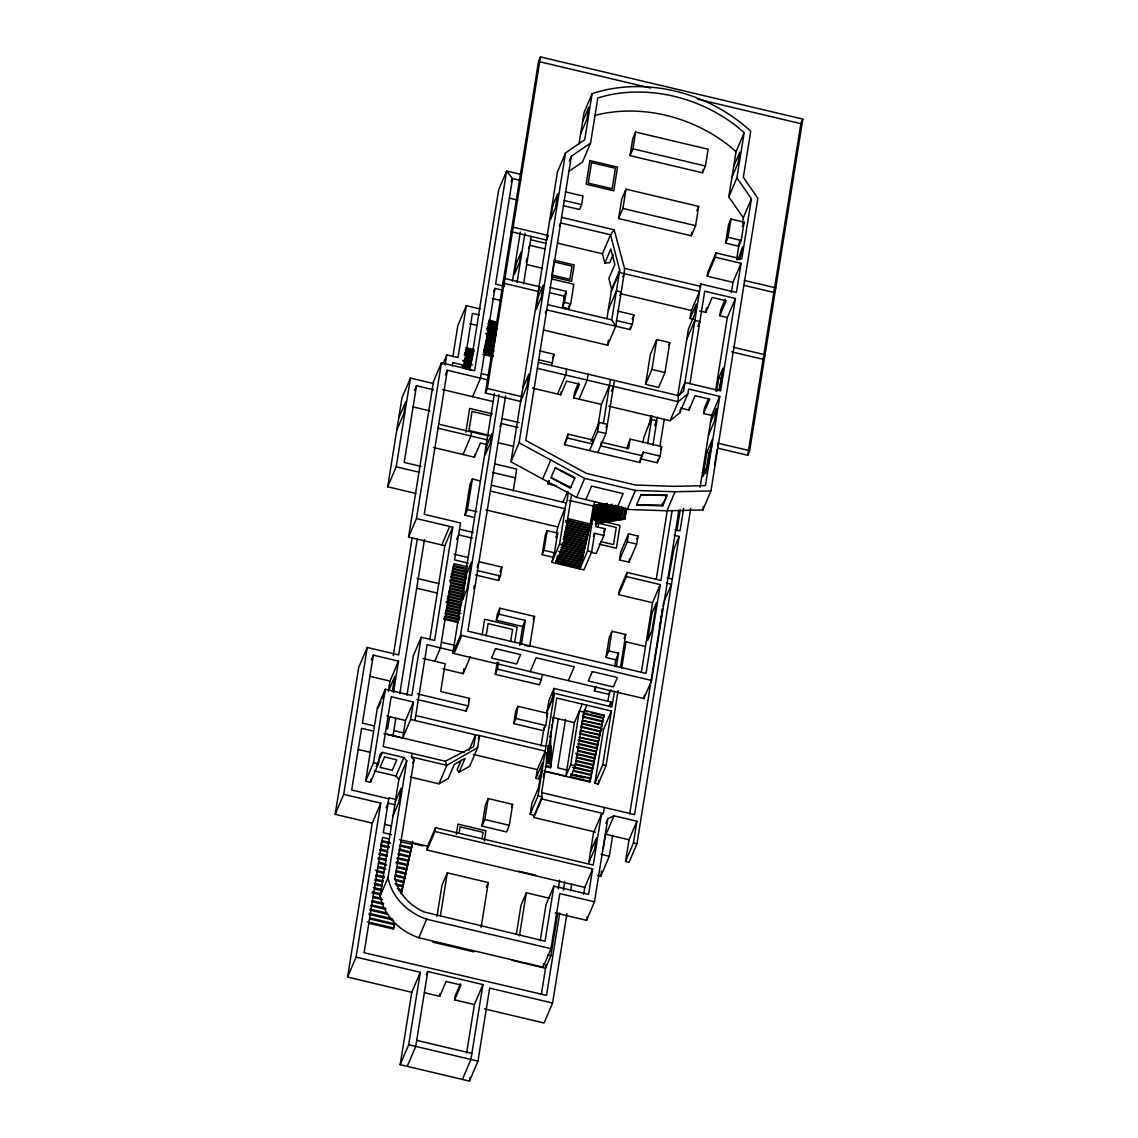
<?xml version="1.0" encoding="UTF-8"?>
<svg xmlns="http://www.w3.org/2000/svg" width="1138" height="1138" viewBox="0 0 1138 1138"><rect width="100%" height="100%" fill="white"/><g stroke="black" fill="none" stroke-linecap="round" stroke-linejoin="round"><path stroke-width="1.5" d="M543.793 330.091L607.635 345.227L615.743 326.208L624.179 273.618L624.534 268.355L614.164 229.805L561.56 217.344M335.184 814.324L343.704 794.367L380.775 803.144L372.254 823.115L335.184 814.324L358.726 667.423L367.247 647.451L398.684 654.905L417.233 539.156M415.811 493.437L387.688 486.765L401.913 398.016L410.434 378.058L433.592 383.549M343.704 794.367L367.247 647.451M387.688 486.765L396.209 466.808L410.434 378.058M393.492 692.501L398.528 661.121L373.321 655.147L362.425 723.128L374.189 725.916M433.308 389.737L416.508 385.754L404.203 462.441L421.017 466.424M690.723 508.444L636.967 843.77L629.072 862.291L625.559 861.452L633.453 842.945L636.924 821.252L613.951 815.804L607.792 818.691L594.477 901.822L559.796 893.6L550.963 948.679L543.068 967.186L418.756 937.726A53.714 44.638 23.1 0 1 380.163 896.09L388.058 877.583L406.764 760.895L403.862 757.51L382.297 752.403L379.85 754.565L378.371 763.811L370.462 782.318L365.625 781.18L377.389 707.765L385.284 689.258L411.871 695.546L421.216 637.252L434.588 640.424L452.739 527.179L416.465 518.572L408.57 537.093L444.844 545.685L452.739 527.179M408.57 537.093L433.535 381.33L441.43 362.823L474.631 370.689L506.623 171.041L519.895 174.199M365.625 781.18L373.52 762.659L385.284 689.258M370.462 782.318L370.96 779.245M393.264 655.573L412.098 538.061M388.627 689.713L390.007 681.093L398.528 661.121M416.465 518.572L441.43 362.823M392.368 691.435L394.786 676.356L388.357 691.435M445.129 365.113L446.765 354.914L458.017 357.574L466.338 305.653L480.122 308.924M347.574 977.058L356.094 957.086L420.306 972.307L411.785 992.279L347.574 977.058L372.254 823.115M387.631 729.102L389.58 716.912M487.363 379.779L447.334 370.291L424.246 514.348L460.506 522.939L454.588 559.91L468.173 563.125M356.094 957.086L380.775 803.144M452.824 356.777L457.817 325.624L466.338 305.653M393.037 735.745L395.825 718.32M399.765 693.782L424.474 539.583M452.284 366.109L452.839 362.609L464.091 365.27L472.412 313.363L479.269 314.984M388.926 847.824L380.704 845.875L381.643 841.636L382.069 840.641L390.306 842.589M406.991 695.204L413.322 655.758L421.216 637.252M413.421 701.99L405.526 720.51L402.724 737.979L410.619 719.472L413.421 701.99L391.188 696.726L383.207 746.542L445.285 761.251L473.664 746.727L475.556 734.864L410.619 719.472M380.163 896.09L398.869 779.402L406.764 760.895M469.823 369.935L498.729 189.562L506.623 171.041L512.527 178.524L520.749 180.473M414.972 720.496L427.106 644.72L454.062 651.107M429.766 639.769L444.844 545.685M592.656 868.891L584.761 887.398L427.02 850.001L434.915 831.494L592.656 868.891L588.574 894.354L553.893 886.132L545.074 941.211L424.19 911.951A46.63 38.749 23.1 0 1 395.782 881.296L395.057 878.195L414.019 759.928L411.43 756.926L411.999 753.37M465.883 432.184L469.681 408.442L492.512 413.862M471.601 431.971L470.961 435.996L463.066 454.503M501.73 290.048L494.902 288.426L480.521 378.157L472.626 396.678M368.655 923.174L393.35 929.035L393.876 925.791M393.35 929.035L394.715 923.8L370.021 917.939M466.552 569.555L453.294 566.411L452.611 569.142L452.327 570.949L465.584 574.093M401.33 894.198L412.724 841.295M474.56 517.463L465.044 515.201L469.923 484.717L472.355 479.027L480.279 480.905M433.45 447.476L474.375 457.177L474.802 454.503M522.712 388.527L528.9 374.018L526.937 386.251L520.649 401.415L485.357 393.051L538.502 61.466L540.45 56.9L802.816 119.092L749.672 450.676L747.723 455.243L717.893 448.173M465.044 515.201L467.462 509.511L472.355 479.027M485.357 393.051L487.306 388.485L540.45 56.9M678.86 510.279L651.576 680.467L643.866 698.561L452.81 653.269L494.461 393.506M512.456 281.171L520.336 232.024M452.81 653.269L460.534 635.175L499.084 394.715M517.079 282.38L524.959 233.233M427.02 850.001L427.618 846.217L435.513 827.71L593.268 865.093L601.39 814.452L603.296 813.556L604.278 807.439M434.915 831.494L435.513 827.71M473.863 588.759L474.404 585.444M477.32 567.208L477.86 563.893M526.339 262.01L526.894 258.554M505.571 396.052L467.889 631.163L646 673.383L660.239 584.591L626.355 576.568L618.645 594.662L652.515 602.699L660.239 584.591M523.551 283.945L531.19 236.22M566.923 913.586L552.584 1003.047L489.653 988.125L477.96 1061.128L469.439 1081.1L400.178 1064.684L411.785 992.279M442.966 668.86L463.152 673.653L463.934 668.817M400.178 1064.684L408.698 1044.712L420.306 972.307M416.935 699.443L466.096 711.094L466.58 708.064M466.096 711.094L468.287 705.958L469.51 698.362L440.705 691.534L445.157 663.724L423.08 658.489M462.398 1079.436L470.919 1059.464L482.925 984.583L427.746 971.496L415.74 1046.391L407.219 1066.349M436.992 916.332L441.957 885.35L447.305 872.832L488.287 882.547L481.118 927.299M482.128 634.904L484.632 619.243L517.136 626.953L514.632 642.6M510.962 461.8L557.435 171.923L565.543 152.905L584.747 139.732L592.144 93.615A143.274 119.063 23.1 0 1 750.739 131.211L743.342 177.329L757.851 198.268L710.937 490.933L702.829 509.952L666.939 510.791L627.251 509.44L576.582 497.434L510.962 461.8L519.084 442.782L565.543 152.905M440.406 915.862L447.305 872.832M486.139 635.858L488.088 623.624L512.584 629.428L510.621 641.661M456.324 834.325L457.96 824.111L485.94 830.754L484.304 840.954M475.499 574.975L498.572 580.451L499.283 575.984M513.195 491.033L516.723 469.084L495.058 463.948M459.098 833.3L460.122 826.857L483.081 832.305L482.057 838.749M498.572 580.451L500.45 576.056L501.872 567.122L478.799 561.66M496.324 620.253L498.913 614.193L525.258 620.438L522.669 626.497L496.324 620.253L497.278 614.278L499.866 608.218L534.533 616.426L529.711 646.526L524.718 645.346M742.488 222.877L743.299 217.813L728.804 196.874L736.912 177.855L744.152 132.662L736.13 125.877A136.944 113.8 23.1 0 0 607.336 95.35L597.806 97.968L590.565 143.075L571.361 156.233L525.799 440.434L586.511 473.408L635.488 485.016L674.265 486.339L705.446 485.599L719.742 396.408L688.661 389.04L687.893 393.791L679.784 412.81L670.097 420.719L608.73 406.166M498.913 614.193L499.866 608.218M461.089 760.369L457.12 769.658L459.098 772.275L469.738 766.187L477.633 747.666L479.582 735.546L475.556 734.864L468.984 750.283M424.36 992.677L439.737 996.333L440.193 993.559M579.029 143.829L584.036 112.634L592.144 93.615M542.57 674.535L539.554 684.834L495.243 674.336L497.178 662.288M495.243 674.336L497.448 669.187L498.544 662.316M551.603 365.568L554.078 354.302L539.739 350.902M551.475 278.924L573.837 284.23L570.693 303.874L568.644 308.668L562.499 307.203L564.263 296.15L566.311 291.356L549.939 287.473M562.499 307.203L564.533 302.409L566.311 291.356M482 826.117L485.357 805.135L488.174 798.549L512.669 804.367L509.298 825.335L506.495 831.921L482 826.117L484.802 819.531L488.174 798.549M563.395 205.694L579.527 209.52L581.618 204.627L582.997 196.021L565.245 191.81M482.925 984.583L474.404 1004.555L454.617 999.861L455.285 995.707L460.364 983.815M568.644 308.668L569.171 305.397M519.639 645.459L522.669 626.497M532.584 388.115L560.735 394.786L561.205 391.842M521.389 644.563L525.258 620.438M556.496 485.855L547.947 483.821L548.488 480.492M566.596 369.11L565.657 375.014L557.535 394.033M513.722 723.612L515.67 711.421L517.861 706.285L547.691 713.355L545.742 725.546L543.551 730.681L513.722 723.612L515.912 718.476L517.861 706.285M552.641 557.179L542.143 554.69L545.301 535.016L547.165 530.621L557.663 533.11L554.519 552.784L551.816 562.314L583.95 569.939L591.675 551.83L594.648 533.295L603.894 535.486L604.961 528.786L595.729 526.595L596.924 519.099L592.784 518.131L590.039 524.561L580.081 567.321M542.143 554.69L544.021 550.294L547.165 530.621M466.68 1052.75L474.404 1004.555M564.519 444.659L567.976 434.104L593.012 440.036L592.386 443.948L567.35 438.016L564.519 444.659L639.869 462.526L643.297 452.142L660.111 456.125L661.647 446.58L630.068 439.083L626.725 448.913M567.35 438.016L567.976 434.104M609.513 385.412L601.405 404.431L573.737 397.873L574.69 391.97L578.573 382.852M556.525 532.954C559.057 518.757 568.147 506.438 568.004 491.46M469.439 1081.1L469.994 1077.629M580.878 564.448L556.766 558.744L555.984 562.627L580.081 568.346L590.039 525.585L593.439 505.414L603.837 503.835L600.964 521.745L595.771 522.541L598.645 504.618M557.293 556.496L557.037 558.132L581.134 563.836M551.816 562.314L559.54 544.22L565.216 508.786L490.35 491.047M588.104 374.203L587.151 380.106L579.043 399.139M555.728 563.239L563.438 545.145L571.561 494.489M618.603 218.539L621.689 199.264L626 189.164L698.689 206.391L695.603 225.68L691.292 235.779L618.603 218.539L622.899 208.439L626 189.164M630.025 155.622L632.714 138.85L635.616 132.051L708.121 149.234L705.432 165.992L702.53 172.805L630.025 155.622L632.927 148.808L635.616 132.051M606.952 318.455L611.618 289.351L619.726 270.332L610.565 234.784L614.164 229.805M618.076 690.738L606.085 765.533L598.19 784.054L594.875 783.271L602.77 764.75L611.391 711.008L556.752 698.049L541.603 792.589L542.101 796.813L534.206 815.32L530.137 814.353L531.901 803.314L538.502 787.837L542.513 762.801L535.913 778.278L538.857 778.975L542.157 771.237M535.913 778.278L537.307 769.615L545.202 751.108L479.582 735.546L478.259 738.633M541.076 746.087L544.106 727.196M607.635 345.227L608.446 340.177M615.743 326.208L611.789 319.863L619.726 270.332M538.857 778.975L539.412 775.504M554.035 688.462L552.215 699.898L547.079 711.919L548.914 700.496L554.035 688.462L611.035 701.975L610.253 706.869M595.402 832.063L533.85 817.482L534.206 815.32M530.137 814.353L538.032 795.846L554.462 693.298L611.96 706.926L614.477 691.264M516.296 934.554L520.991 905.293L526.325 892.775L549.682 898.309M597.521 428.628L601.405 404.431M589.555 450.591L597.663 431.572L599.129 422.426L607.379 424.389L606.028 427.561M543.31 776.856L543.85 773.513M550.095 736.841L550.934 731.592M551.503 728.078L552.058 724.579M552.627 721.079L553.182 717.566M519.426 935.82L526.325 892.775M533.85 817.482L541.745 798.976L542.101 796.813L538.032 795.846M547.677 745.561L550.963 746.343L550.564 748.832L550.991 747.837L547.691 747.054M550.991 747.837L550.593 750.312L551.02 749.316L547.719 748.534M580.11 567.208L581.504 558.474M551.02 749.316L550.621 751.805L551.048 750.81L547.748 750.027M603.41 423.45L610.452 379.509M551.048 750.81L550.65 753.299L551.077 752.303L547.776 751.521M551.077 752.303L550.678 754.793L551.105 753.797L546.155 752.616M551.105 753.797L550.707 756.272L551.119 755.276L546.183 754.11M551.119 755.276L550.721 757.766L551.148 756.77L546.212 755.604M601.035 443.407L600.636 445.897L642.7 455.869M551.148 756.77L550.749 759.259L551.176 758.264L546.24 757.083M551.176 758.264L550.778 760.753L551.205 759.743L546.268 758.577M551.205 759.743L550.806 762.232L551.233 761.237L546.297 760.07M545.386 766.5L550.465 767.709L558.331 718.633M550.465 767.709L551.29 764.224L546.354 763.043M597.806 452.554L605.914 433.535L614.435 380.448M579.825 568.957L587.549 550.863L592.784 518.131M594.121 509.639L594.648 506.382M592.827 518.8L594.918 505.77M592.827 519.81L595.174 505.158M594.292 520.166L596.639 505.5M594.562 519.554L596.909 504.888M595.743 516.78L596.269 513.523M596.028 519.895L598.375 505.244M565.529 719.259L557.748 767.865L568.018 770.312M597.237 522.897L600.11 504.973M597.493 522.285L600.366 504.362M598.133 526.723L598.688 523.295L616.255 527.463L613.51 544.59L600.722 541.56M598.972 522.626L601.846 504.703M599.228 522.015L602.102 504.091M545.386 313.021L546.738 309.849L630.139 329.622L630.637 326.492M600.708 522.37L603.581 504.447M630.139 329.622L632.387 324.316L633.894 314.927L617.849 311.129M602.443 522.1L605.316 504.177L607.038 503.906L604.164 521.83L600.964 521.745M602.699 521.489L605.572 503.565M604.164 521.83L607.308 503.295M604.434 521.218L605.9 521.574L608.517 505.272M605.9 521.574L608.773 504.66M582.3 704.109L574.406 722.616L565.785 776.372L570.707 764.85L579.313 711.094L583.879 712.175L586.852 705.19M540.209 940.785L545.998 904.639L553.893 886.132M606.17 520.962L607.635 521.304L610.253 505.016M607.635 521.304L610.509 504.404M607.905 520.692L609.371 521.033L611.988 504.746M609.371 521.033L612.244 504.134M609.627 520.422L611.106 520.777L613.453 506.111M611.106 520.777L613.709 505.5M602.571 721.762L583.182 717.153L584.605 710.453L604.008 715.062L590.736 778.036L571.048 774.096L570.622 776.785L590.025 781.379L589.74 782.048L545.344 771.521M611.362 520.166L612.841 520.507L615.189 505.841M612.841 520.507L615.445 505.229M600.011 734.494L580.323 730.553L579.896 733.242L599.285 737.837M600.437 731.805L581.034 727.21L582.457 720.51L602.144 724.437M613.098 519.895L614.563 520.251L616.924 505.585M543.068 967.186L543.623 963.744M570.337 777.453L575.259 765.917L583.879 712.175M614.563 520.251L616.924 506.595M614.833 519.625L616.298 519.981L618.389 506.951M616.298 519.981L618.659 506.339M630.068 439.083L628.546 448.642L601.248 442.17M541.347 994.413L546.084 964.853M558.26 888.892L559.654 880.215M616.568 519.369L618.034 519.71L620.125 506.68M618.034 519.71L620.125 507.704M618.304 519.099L619.769 519.454L621.86 506.424M619.769 519.454L621.86 507.434M512.157 960.387L545.529 968.296L550.877 955.778L557.776 912.733M620.025 518.843L621.504 519.184L623.325 507.776M610.964 689.87L609.043 694.379L594.42 690.922L594.961 687.537M559.711 912.975L546.51 995.352L364.103 952.734L382.581 837.412L389.168 838.976M563.367 890.186L564.775 881.424M621.504 519.184L623.24 518.928L625.061 507.52M645.587 384.345L650.381 354.416L656.74 339.522L669.77 342.609L664.976 372.539L658.632 387.432L645.587 384.345L651.946 369.437L656.74 339.522M595.245 523.764L624.705 519.269L626.27 509.497M624.705 519.269L626.54 508.885M619.541 559.953L620.836 551.859L628.56 533.765L638.005 535.998L636.711 544.092L628.987 562.186L619.541 559.953L627.266 541.859L628.56 533.765M605.985 657.494L608.802 650.908L618.56 653.212L615.758 659.798L605.985 657.494L609.143 637.835L611.945 631.249L625.715 634.52L620.452 667.423M608.802 650.908L611.945 631.249M570.579 890.784L571.703 883.771M618.645 594.662L619.3 590.508L627.024 572.414L660.894 580.451L672.117 510.493M639.869 462.526L640.466 458.785L657.28 462.768L660.111 456.125M643.013 442.639L643.824 437.575L652.145 415.967M589.74 782.048L590.736 778.036M626.355 576.568L627.024 572.414M647.664 443.735L651.548 419.467L656.854 420.733L652.928 445.214M628.987 562.186L629.499 558.957M594.875 783.271L603.496 729.515L611.391 711.008M607.991 700.923L609.584 691.008M614.662 666.569L615.758 659.798M616.398 666.754L618.56 653.212M598.19 784.054L598.744 780.583M583.68 894.184L584.761 887.398M621.704 668.12L625.886 642.031M691.292 235.779L691.847 232.266M702.53 172.805L703.056 169.448M657.28 462.768L657.792 459.581M659.898 446.437L664.236 419.325M555.202 912.904L586.582 920.329L587.137 916.872M603.24 848.578L605.772 832.803M677.651 396.309L688.433 329.053L694.593 314.6L696.3 303.988L690.14 318.441L693.455 319.223M690.14 318.441C690.567 306.065 700.026 296.321 700.866 284.031L736.4 292.452L741.066 263.305L715.318 257.202L707.196 276.221L732.957 282.324L741.066 263.305M597.436 875.435L600.807 876.232L601.646 870.997M679.784 412.81L680.296 409.637M600.807 876.232L609.314 856.274L612.685 835.306M641.334 672.43L652.515 602.699M656.256 579.299L667.195 511.104M689.927 383.648L704.735 291.214L735.433 298.483L720.624 390.917L684.934 382.468L679.528 395.142M707.196 276.221L707.893 271.939L716.001 252.921L741.763 259.023L751.421 198.78L736.912 177.855M680.538 408.058L688.974 410.064L689.415 407.319M643.866 698.561L644.421 695.048M699.671 310.959L705.773 312.409L706.499 307.872M715.318 257.202L716.001 252.921M659.414 626.384L659.969 622.941M660.524 619.485L661.078 616.042M661.633 612.585L662.188 609.143M629.727 813.926L662.458 609.755M663.013 606.269L663.582 602.784M728.804 196.874L736.044 151.681L744.152 132.662M676.911 530.635L680.225 509.924M625.559 861.452L629.029 839.773L636.924 821.252M725.575 243.077L728.505 224.826L730.966 219.065L744.138 222.195L741.208 240.445L738.747 246.206L725.575 243.077L728.036 237.316L730.966 219.065M674.08 535.258L679.13 536.453L634.549 814.623L541.603 792.589M683.639 508.401L680.04 530.834L674.976 529.625M719.742 396.408L711.62 415.427L703.569 413.521L704.45 408.03L708.533 398.456M735.433 298.483L727.324 317.516L719.799 315.724L720.767 309.692L725.247 299.209M700.112 487.277L711.62 415.427M715.574 390.761L727.324 317.516M731.307 292.622L732.957 282.324M736.599 259.606L739.544 241.228M706.883 452.241L703.014 476.395L708.476 463.593L712.345 439.439L706.883 452.241L709.941 452.967M716.656 391.401L718.86 377.674L722.929 368.143L719.629 388.727M737.993 259.692L742.616 246.846L739.714 259.692M705.702 473.451L709.017 452.753L711.748 446.352M719.06 390.192L722.346 374.999M702.829 509.952L703.384 506.453M714.593 465.044L717.082 449.51M717.637 446.068L718.192 442.611M747.723 455.243L800.868 123.658L802.816 119.092M649.428 424.431L650.936 415.669M657.508 417.233L654.748 425.683M582.855 718.007L584.32 711.122L587.549 711.89M590.167 779.359L604.008 715.062M401.117 893.316L412.226 844.439L400.704 841.707M398.67 418.243L405.797 401.543L403.876 413.549L396.749 430.249M414.531 390.362L416.508 385.754M511.204 181.611L512.527 178.524L495.599 284.13L504.191 286.164M442.838 364.117L446.765 354.914M445.356 374.914L447.334 370.291M493.522 291.669L494.902 288.426M462.768 368.342L464.091 365.27M528.445 248.34L529.739 245.324L545.173 248.98M582.556 121.837L588.844 107.086L586.924 119.134L580.636 133.871M569.327 160.984L571.361 156.233M590.565 143.075L582.457 162.094L568.73 171.497M371.358 659.756L373.321 655.147M559.313 226.121L560.664 222.948L610.565 234.784L602.457 253.802L604.847 263.091L609.755 262.622L613.098 254.798M474.375 457.177L480.435 442.995L486.723 444.489M441.772 544.96L449.666 526.439M378.926 706.428L380.903 701.805M382.212 698.718L385.512 691.008M499.895 426.522L501.175 423.507L518.046 427.504M456.623 539.483L458.6 534.86L472.341 538.118M376.365 766.287L382.297 752.403M552.471 358.057L554.078 354.302M434.773 661.263L440.477 647.892L453.977 563.68L467.234 566.824M604.847 263.091L610.85 248.994L614.847 264.485L608.83 278.568L611.618 289.351M398.869 779.402L395.967 776.031L403.862 757.51M560.735 394.786L566.568 381.116L579.569 384.203L573.737 397.873M386.109 807.752L388.072 803.144L394.943 804.779M454.048 653.568L461.758 635.459M611.277 291.499L619.385 272.48L699.514 291.47L683.511 391.372L678.163 395.555L538.317 362.41M395.256 801.892L401.117 788.165L398.912 801.906L393.065 815.633M412.696 763.015L414.019 759.928M608.318 309.949L616.426 290.93L621.22 292.053L619.869 295.226M622.827 276.776L624.179 273.618M499.995 571.518L501.872 567.122M542.655 479.013L550.764 459.98M463.152 673.653L470.392 656.683M547.947 483.821L549.241 480.805M575.088 477.391L570.38 488.245L550.991 477.704L555.216 467.775L573.566 476.651M468.415 700.923L469.51 698.362M632.202 318.91L633.894 314.927M410.277 777.026L438.927 783.826L446.821 765.319L477.633 747.666M563.125 501.886L566.98 492.839M611.447 391.102L613.482 386.351M591.02 441.444L599.129 422.426M555.799 537.506L557.663 533.11M696.84 210.715L698.689 206.391M459.098 772.275L465.044 758.335L454.19 764.537L448.244 778.492L438.927 783.826M576.582 497.434L584.69 478.415L635.36 490.421L675.062 491.772L710.937 490.933M533.238 619.456L534.533 616.426M585.857 499.625L591.618 486.125L623.155 493.608L617.393 507.107M733.669 166.546L739.828 152.094L738.093 162.876L731.933 177.315M595.046 501.659L593.183 506.026L569.071 500.322M597.934 505.557L599.171 502.64M668.504 345.596L669.77 342.609M530.194 671.619L536.098 657.764L574.249 666.797L568.331 680.652M595.686 522.015L596.924 519.099M418.756 937.726L426.65 919.22A53.714 44.638 23.1 0 1 388.058 877.583M699.514 287.203L700.866 284.031M593.367 536.311L594.648 533.295M603.681 531.802L604.961 528.786M686.769 339.423L694.877 320.404L699.87 321.585L697.85 326.336M603.894 535.486L596.17 553.58L591.547 552.485M641.035 457.448L643.297 452.142M743.299 217.813L751.421 198.78M705.773 312.409L712.16 297.416L726.2 300.745L719.799 315.724M742.289 226.505L744.138 222.195M426.423 974.569L427.746 971.496M623.24 518.928L624.961 518.658M627.251 509.44L635.36 490.421M670.097 420.719L678.22 401.7L678.163 395.555M546.567 711.805L554.462 693.298M546.596 715.916L547.691 713.355M636.583 504.988L640.993 494.66L666.996 494.845L662.586 505.172L636.583 504.988L662.686 505.869L667.096 495.542L640.993 494.66M660.509 449.226L661.647 446.58M511.545 806.998L512.669 804.367M688.974 410.064L695.105 395.683L709.699 399.139L703.569 413.521M439.737 996.333L446.082 981.468L460.961 984.996L454.617 999.861M486.282 887.242L488.287 882.547M550.351 736.912L550.778 735.916L550.536 747.339L550.963 746.343M636.711 539.014L638.005 535.998M550.863 765.22L551.29 764.224M666.939 510.791L675.062 491.772M594.42 690.922L596.34 686.413M710.482 422.554L716.471 408.499L714.436 421.216L708.448 435.271M624.037 638.461L625.715 634.52M679.13 536.453L674.066 548.331L668.561 578.303M609.115 706.485L611.035 701.975M664.236 601.234L671.477 584.263L666.399 583.069M601.39 814.452L593.481 832.973L588.631 863.301L594.633 849.204L596.454 837.881L590.437 851.992M605.829 823.329L607.792 818.691M613.951 815.804L606.056 834.325L629.029 839.773M586.582 920.329L594.477 901.822M552.584 1003.047L544.064 1023.005L484.546 1008.894M687.893 393.791L678.22 401.7L537.364 368.314M594.463 115.678L599.228 114.369A136.944 113.8 23.1 0 1 728.007 144.896L736.044 151.681M538.502 61.466L650.694 88.053M697.31 99.106L800.868 123.658M632.927 148.808L705.432 165.992M622.899 208.439L695.603 225.68M728.036 237.316L741.208 240.445M563.865 200.416L581.618 204.627M509.554 198.197L517.776 200.146M744.28 280.403L775.76 287.857L773.812 292.423L743.982 285.353M557.72 243.191L602.457 253.802M530.635 239.72L546.169 243.404M624.534 268.355L700.496 286.349M554.064 260.161L574.192 264.941L571.561 281.413L551.432 276.648M527.164 264.642L542.613 268.298M621.206 293.846L691.406 310.489M549.526 292.651L564.263 296.15M564.533 302.409L570.693 303.874M733.555 347.289L765.035 354.757L763.1 359.309L731.606 351.855M616.341 320.518L632.387 324.316M547.577 304.643L611.789 319.863M492.413 298.54L500.706 300.503M488.942 320.219L497.235 322.182M488.743 321.471L497.036 323.434M488.558 321.912L496.837 323.875M718.86 377.674L721.919 378.399M488.358 323.149L496.637 325.112M488.174 323.59L496.453 325.553M487.974 324.842L496.253 326.805M489.44 325.667L496.068 327.246M487.576 326.521L497.519 328.882M487.391 326.962L495.684 328.925M469.823 323.733L476.552 325.326M487.192 328.213L495.485 330.176M487.007 328.654L495.286 330.617M486.808 329.906L495.087 331.869M651.946 369.437L664.976 372.539M488.273 330.731L494.902 332.296M488.074 331.983L496.367 333.946M487.889 332.424L496.182 334.387M486.026 333.278L495.969 335.625M485.841 333.719L494.134 335.682M487.306 335.354L493.935 336.919M487.121 335.795L493.75 337.36M486.922 337.033L495.201 338.996M486.723 337.474L495.016 339.437M486.523 338.726L494.817 340.689M486.339 339.167L494.632 341.13M486.139 340.404L494.433 342.367M485.954 340.845L494.233 342.808M485.755 342.097L494.034 344.06M485.57 342.538L493.849 344.501M485.371 343.79L493.65 345.753M485.172 344.217L493.465 346.194M484.973 345.468L493.266 347.431M484.788 345.909L493.081 347.872M538.331 359.665L552.67 363.065M484.589 347.161L492.882 349.124M484.404 347.602L492.683 349.565M484.205 348.84L494.148 351.201M484.02 349.281L492.299 351.244M483.821 350.532L492.1 352.496M483.636 350.973L491.915 352.936M465.954 347.716L474.39 349.722M483.422 352.211L491.716 354.174M484.902 353.05L491.531 354.615M465.726 349.11L473.963 351.073M484.717 353.491L492.996 355.454M465.527 349.579L473.764 351.542M484.703 354.288L492.982 356.265M482.853 354.345L492.797 356.692M465.3 350.988L473.536 352.936M466.751 351.841L473.337 353.406M464.873 352.851L473.109 354.8M464.674 353.321L472.91 355.269M464.446 354.715L472.697 356.663M464.247 355.184L472.498 357.133M465.67 356.976L472.27 358.541M465.47 357.446L472.071 359.011M465.257 358.84L471.843 360.405M465.058 359.309L471.644 360.874M463.18 360.319L471.416 362.268M462.981 360.789L471.217 362.738M464.404 362.567L470.99 364.132M464.204 363.036L472.441 364.999M463.977 364.445L470.563 365.995M463.778 364.914L470.364 366.479M461.9 365.91L470.15 367.873M463.351 366.777L469.951 368.342M463.123 368.171L471.374 370.12M481.246 373.62L488.031 375.227M487.306 388.485L522.584 396.849M718.178 443.223L749.672 450.676M442.753 389.594L493.138 401.529M597.663 431.572L605.914 433.535M490.862 415.896L472.042 411.444L468.998 430.491L489.525 435.356M501.972 418.528L519.113 422.596M413.023 406.906L429.823 410.889M438.699 424.161L488.358 435.939M438.045 428.187L487.718 439.965M498.515 442.81L513.693 446.409M492.569 472.469L515.799 477.974M491.289 485.201L566.155 502.953M396.209 466.808L419.367 472.298M604.463 521.73L620.025 525.415L616.369 548.217L599.086 544.12M567.919 518.644L591.774 524.305M567.663 520.279L590.039 525.585M565.671 520.493L589.783 526.197M565.415 522.129L589.512 527.833M566.88 523.153L589.256 528.459M566.61 524.789L589 530.095M566.354 525.4L588.73 530.706M566.084 527.036L588.474 532.342M627.266 541.859L636.711 544.092M565.828 527.648L588.204 532.954M486.04 509.938L557.492 526.88M565.572 529.284L587.948 534.59M565.302 529.895L587.692 535.201M565.045 531.531L587.421 536.837M564.775 532.143L587.165 537.449M467.462 509.511L476.978 511.773M564.519 533.779L586.895 539.085M564.249 534.391L586.639 539.697M563.993 536.041L586.369 541.347M563.737 536.652L586.113 541.958M563.466 538.288L585.857 543.594M563.21 538.9L585.586 544.206M564.661 540.948L585.33 545.842M564.405 541.56L585.06 546.453M562.428 542.783L584.804 548.089M562.158 543.395L584.548 548.701M559.54 544.22L563.438 545.145M587.549 550.863L591.675 551.83M561.902 545.031L584.278 550.337M561.631 545.643L584.022 550.948M561.375 547.278L583.751 552.584M561.105 547.904L583.495 553.21M560.849 549.54L583.225 554.846M560.593 550.152L582.969 555.458M558.602 551.375L582.713 557.094M560.067 552.399L582.443 557.705M667.224 577.933L672.302 579.142M459.496 529.227L473.252 532.484M544.021 550.294L554.519 552.784M559.796 554.035L582.187 559.341M559.54 554.647L581.916 559.953M557.549 555.87L581.66 561.589M559.014 556.895L581.404 562.2M556.51 560.38L580.608 566.098M556.24 560.991L580.352 566.71M557.705 562.016L569.754 564.875M454.133 554.192L467.889 557.449M477.377 570.579L500.45 576.056M453.692 565.486L466.95 568.63M453.009 568.218L467.917 571.745M452.611 569.142L465.869 572.286M451.928 571.873L465.186 575.017M466.552 577.208L451.644 573.68L451.245 574.605L466.153 578.132M450.947 576.411L464.204 579.555M450.563 577.336L465.47 580.878M451.928 579.541L465.186 582.684M449.88 580.067L464.788 583.609M449.581 581.874L464.503 585.416M450.847 583.197L464.105 586.34M450.563 585.003L463.82 588.147M450.164 585.928L463.422 589.071M417.077 578.403L438.998 583.609M449.866 587.734L463.123 590.878M449.482 588.659L464.389 592.201M449.183 590.466L462.441 593.609M448.799 591.39L462.056 594.534M448.5 593.197L463.422 596.739M449.766 594.52L463.024 597.663M416.622 588.204L436.85 592.998M447.817 595.928L462.739 599.47M447.419 596.853L460.677 599.996M447.134 598.659L462.042 602.201M624.52 641.476L645.502 646.455M448.4 599.982L461.658 603.126M446.452 601.39L461.359 604.932M446.053 602.315L460.975 605.857M447.419 604.52L460.677 607.664M447.035 605.444L460.293 608.588M446.736 607.251L459.994 610.395M446.338 608.176L459.596 611.319M446.053 609.982L460.975 613.524M445.655 610.907L458.913 614.051M445.371 612.713L458.628 615.857M444.972 613.638L459.894 617.18M446.338 615.843L459.596 618.987M444.289 616.369L459.211 619.911M444.005 618.176L457.263 621.32M443.607 619.115L458.514 622.642M460.534 635.175L651.576 680.467M441.388 642.216L454.645 645.346M497.448 669.187L541.745 679.685M590.793 712.658L602.102 715.333M584.178 713.142L603.567 717.751M583.894 713.811L603.282 718.405M583.453 716.499L602.856 721.094M582.457 720.51L601.86 725.105M582.03 723.199L601.433 727.794M581.746 723.853L601.149 728.448M552.257 717.367L574.406 722.616M600.224 728.733L603.496 729.515M369.85 676.313L390.007 681.093M581.319 726.542L600.722 731.137M580.323 730.553L599.726 735.148M417.433 693.896L468.287 705.958M515.912 718.476L545.742 725.546M579.612 733.91L599.015 738.505M598.574 741.194L578.901 737.253L598.289 741.848M578.474 739.942L597.863 744.537M578.189 740.61L597.578 745.205M579.37 743.669L597.151 747.894M577.478 743.953L596.867 748.548M577.037 746.642L596.44 751.236M576.753 747.296L596.156 751.905M577.948 750.369L595.729 754.594M577.663 751.037L595.444 755.248M575.615 753.342L595.018 757.936M415.768 715.532L545.956 746.4M576.952 754.38L594.733 758.605M377.389 707.765L378.271 707.964M576.525 757.069L594.306 761.294M576.241 757.737L594.022 761.948M602.77 764.75L606.085 765.533M575.8 760.426L593.581 764.636M386.707 716.044L405.526 720.51M575.529 761.08L593.311 765.305M575.088 763.769L592.87 767.979M574.804 764.437L592.585 768.648M570.707 764.85L575.259 765.917M574.377 767.126L592.158 771.336M572.485 767.396L591.874 771.991M546.325 761.564L551.261 762.73M573.666 770.469L591.447 774.679M573.381 771.137L591.163 775.348M545.941 765.533L550.892 766.713M393.862 730.582L404.175 733.028M571.048 774.096L590.451 778.691M572.386 775.149L583.709 777.823M543.964 770.867L566.425 776.187M473.408 754.466L537.307 769.615M383.919 733.526L464.247 752.559M373.179 731.051L361.6 728.306L351.699 790L388.769 798.791M384.758 733.797L403.35 738.192M411.43 756.926L446.821 765.319L445.285 761.251M358.043 749.444L369.622 752.19M541.745 798.976L603.296 813.556M373.52 762.659L378.371 763.811M374.402 770.91L395.967 776.031M633.453 842.945L636.967 843.77M484.802 819.531L509.298 825.335M395.811 799.402L388.94 797.766L383.335 832.689L391.572 834.652M600.907 854.268L609.314 856.274M384.715 824.325L391.586 825.96M399.723 839.602L427.618 846.217M411.558 843.215L422.98 845.918M518.644 871.139L535.585 875.165M400.178 844.937L411.714 847.668M381.643 841.636L389.879 843.585M399.751 845.932L411.287 848.664M381.116 844.865L389.352 846.828M399.239 849.161L410.761 851.893M398.812 850.157L410.334 852.888M386.764 850.655L380.177 849.104L379.751 850.1L387.987 852.049M398.3 853.4L409.822 856.132M397.873 854.396L409.396 857.127M379.239 853.329L387.475 855.278M397.347 857.625L408.883 860.356M378.812 854.325L387.048 856.274M396.92 858.621L408.457 861.352M378.285 857.554L386.522 859.517M396.408 861.85L407.93 864.581M377.873 858.564L386.095 860.513M395.981 862.846L407.504 865.591M378.997 862.177L385.583 863.742M397.105 866.473L406.991 868.82M378.57 863.173L386.806 865.136M396.678 867.469L406.565 869.816M378.058 866.402L384.644 867.967M396.166 870.698L406.053 873.045M377.631 867.412L385.853 869.361M395.74 871.708L405.626 874.041M375.455 870.243L383.691 872.206M395.227 874.937L405.1 877.27M376.678 871.637L383.264 873.202M394.801 875.933L404.673 878.28M376.166 874.866L384.402 876.815M394.274 879.162L404.161 881.509M375.739 875.862L383.975 877.825M395.498 880.556L403.734 882.505M375.213 879.105L383.449 881.054M394.986 883.785L403.208 885.734M374.8 880.101L383.022 882.05M396.195 885.165L402.795 886.73M374.274 883.33L382.51 885.279M397.333 888.792L402.269 889.959M375.497 884.71L382.084 886.274M398.556 890.186L401.842 890.969M373.335 887.555L381.571 889.503M374.558 888.949L381.145 890.513M372.382 891.794L380.618 893.743M371.97 892.789L380.192 894.738M373.093 896.403L381.33 898.366M372.667 897.413L382.553 899.745M372.154 900.642L383.677 903.373M371.728 901.637L383.25 904.369M371.201 904.866L386.024 908.38M370.775 905.862L385.597 909.376M426.65 919.22L550.963 948.679M370.263 909.091L386.721 913.003M369.836 910.101L387.944 914.383M547.534 954.995L550.877 955.778M369.324 913.33L392.368 918.793M368.897 914.326L393.592 920.173M369.594 918.949L394.289 924.796M367.432 921.78L393.776 928.025M432.853 942.15L473.849 951.866M416.707 1040.36L471.886 1053.432M408.698 1044.712L477.96 1061.128M550.991 477.704L570.849 487.334M519.084 442.782L584.69 478.415M555.216 467.775L574.619 478.301M662.387 503.167L662.686 505.869M550.237 755.319L550.365 762.403M466.509 573.794L462.256 600.323L467.135 588.887L471.388 562.357L466.509 573.794M486.908 445.2L485.4 454.645L490.35 443.038L491.858 433.592L486.908 445.2M516.097 263.931L514.433 274.329L519.597 262.209L521.261 251.811L516.097 263.931M538.174 296.862L536.169 309.365L541.19 297.615L543.196 285.097L538.174 296.862M552.869 205.139L550.607 219.321L555.415 208.041L557.691 193.858L552.869 205.139M554.05 261.868L551.93 275.055L569.896 279.308L572.016 266.136L554.05 261.868M589.911 160.572L586.113 184.242L613.752 190.8L617.55 167.13L589.911 160.572M591.518 162.606L588.232 183.09L612.144 188.766L615.43 168.282L591.518 162.606M652.046 612.969L647.622 640.566L652.117 630.025L656.541 602.429L652.046 612.969M513.167 227.159L511.218 231.711L546.51 240.075L548.445 235.523L513.167 227.159M504.931 278.526L502.982 283.092L538.274 291.456L540.209 286.89L504.931 278.526M384.544 756.926L380.078 767.382L392.297 770.284L396.764 759.828L384.544 756.926M495.571 648.632L491.559 658.049L516.595 663.995L520.607 654.563L495.571 648.632M592.329 671.576L588.318 680.993L613.354 686.925L617.379 677.508L592.329 671.576"/></g></svg>
